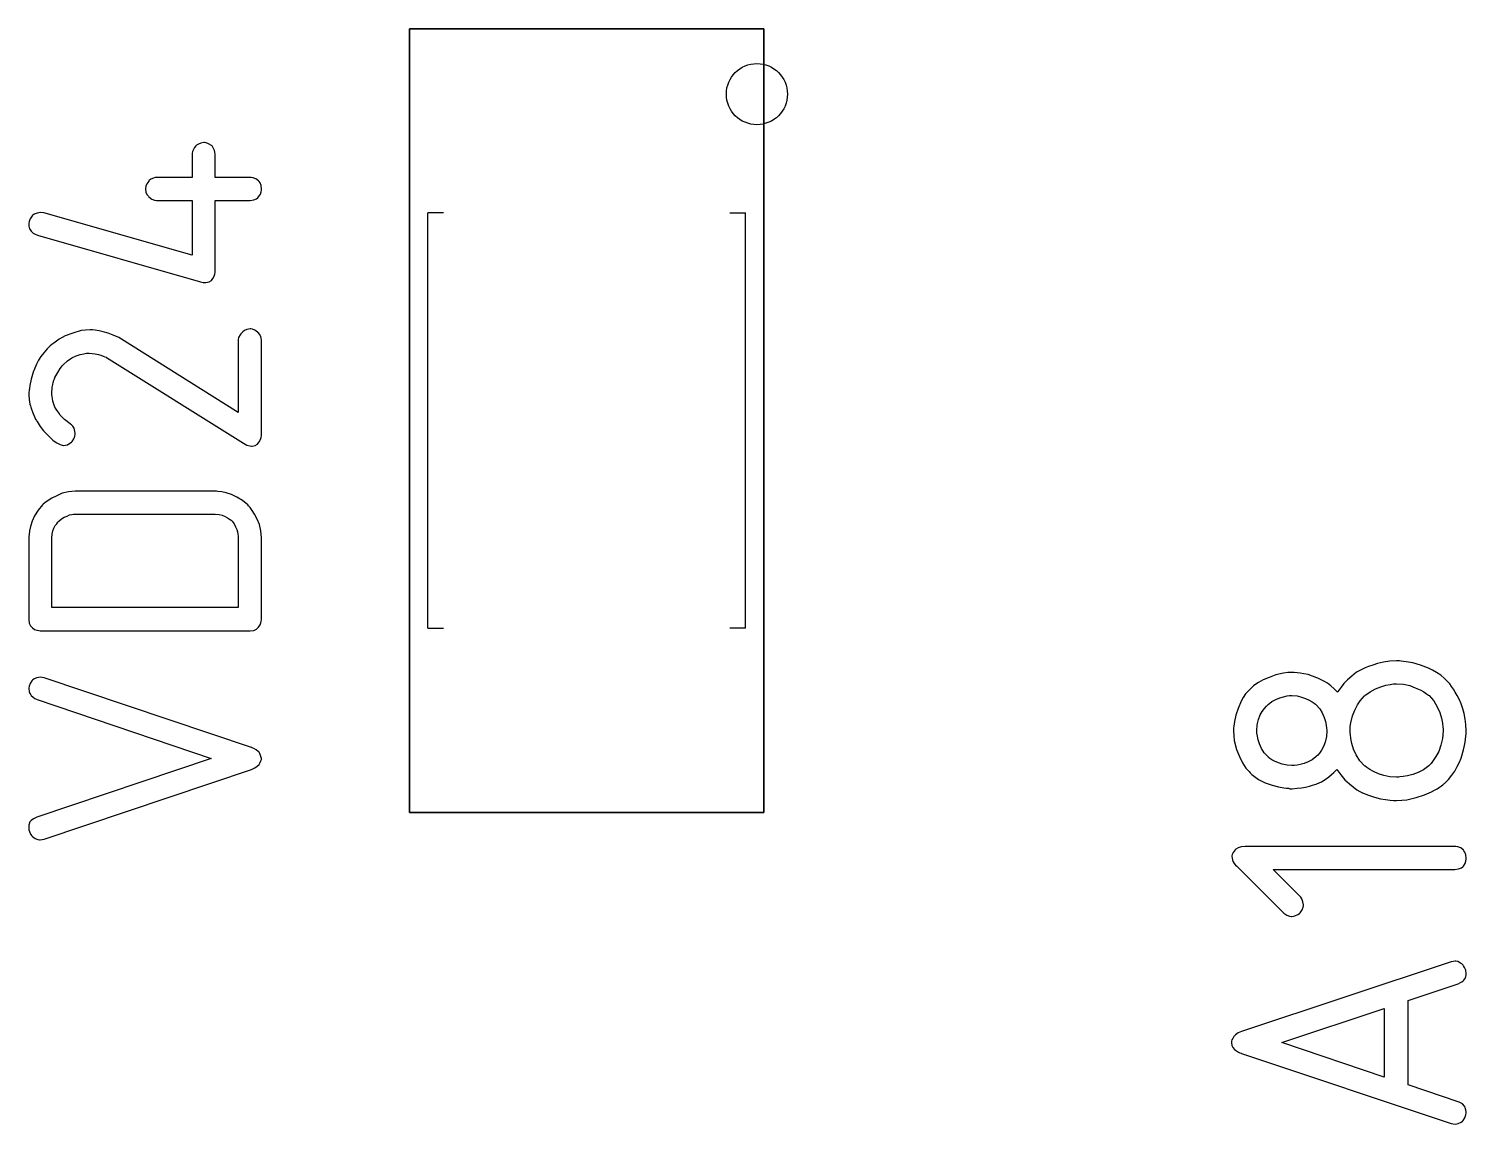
# Model space of a CAD drawing. Header units: inches. Extents: x 0 to 594, y -420 to 0.
# Drawn here: x 229.48 to 235.36, y -107.89 to -103.41 of the extents above; entities that cross this region are included whole.
import ezdxf

# ---------------------------------------------------------------- set-up
doc = ezdxf.new("R2010")
doc.units = ezdxf.units.IN
doc.header["$MEASUREMENT"] = 0

msp = doc.modelspace()

# ---------------------------------------------------------------- linework, layer by layer
at = {"color": 7, "true_color": 0xffffff}
for p, q in [((231.0374, -103.4119), (231.0374, -106.6181)), ((231.0374, -106.6181), (231.0374, -103.4119)), ((231.0374, -103.4119), (232.4874, -103.4119)), ((232.4874, -103.4119), (231.0374, -103.4119)), ((232.4874, -103.4119), (232.4874, -106.6181)), ((232.4874, -106.6181), (232.4874, -103.4119)), ((232.4874, -106.6181), (231.0374, -106.6181)), ((231.0374, -106.6181), (232.4874, -106.6181))]:
    msp.add_line(p, q, dxfattribs=at)
at = {"color": 18, "true_color": 0x000000}
for p, q in [((231.0374, -103.4119), (231.0374, -106.6181)), ((231.0374, -106.6181), (231.0374, -103.4119)), ((231.0374, -103.4119), (232.4874, -103.4119)), ((232.4874, -103.4119), (231.0374, -103.4119)), ((232.4874, -103.4119), (232.4874, -106.6181)), ((232.4874, -106.6181), (232.4874, -103.4119)), ((230.1841, -103.8803), (230.1743, -103.8846)), ((230.1968, -103.8775), (230.1841, -103.8803)), ((230.1996, -103.8775), (230.1968, -103.8775)), ((230.2067, -103.8789), (230.1996, -103.8775)), ((230.2165, -103.8832), (230.2067, -103.8789)), ((230.2278, -103.8902), (230.2165, -103.8832)), ((230.1503, -103.9142), (230.1489, -103.9226)), ((230.1489, -103.9226), (230.1489, -104.0199)), ((230.1559, -103.9029), (230.1503, -103.9142)), ((230.1587, -103.8973), (230.1559, -103.9029)), ((230.1644, -103.8916), (230.1587, -103.8973)), ((230.1672, -103.8888), (230.1644, -103.8916)), ((230.1743, -103.8846), (230.1672, -103.8888)), ((230.2306, -103.8916), (230.2278, -103.8902)), ((230.2349, -103.8987), (230.2306, -103.8916)), ((230.2405, -103.91), (230.2349, -103.8987)), ((230.2419, -103.917), (230.2405, -103.91)), ((230.2433, -103.9255), (230.2419, -103.917)), ((230.2433, -104.0199), (230.2433, -103.9255)), ((229.96, -104.0566), (229.9586, -104.065)), ((229.9642, -104.0467), (229.96, -104.0566)), ((229.9713, -104.0354), (229.9642, -104.0467)), ((229.9727, -104.0326), (229.9713, -104.034)), ((229.9713, -104.034), (229.9713, -104.0354)), ((229.9797, -104.027), (229.9727, -104.0326)), ((229.991, -104.0227), (229.9797, -104.027)), ((229.998, -104.0199), (229.991, -104.0227)), ((230.0065, -104.0199), (229.998, -104.0199)), ((230.1489, -104.0199), (230.0065, -104.0199)), ((230.3857, -104.0199), (230.2433, -104.0199)), ((230.3871, -104.0199), (230.3857, -104.0199)), ((230.3899, -104.0199), (230.3871, -104.0199)), ((230.3984, -104.0213), (230.3899, -104.0199)), ((230.4097, -104.0255), (230.3984, -104.0213)), ((230.4209, -104.034), (230.4097, -104.0255)), ((230.4224, -104.0368), (230.4209, -104.034)), ((230.4266, -104.0425), (230.4224, -104.0368)), ((230.4308, -104.0537), (230.4266, -104.0425)), ((230.4322, -104.0678), (230.4308, -104.0537)), ((229.9586, -104.065), (229.9586, -104.0678)), ((229.9586, -104.0678), (229.96, -104.0805)), ((229.96, -104.0805), (229.9642, -104.0904)), ((229.9642, -104.0904), (229.9698, -104.0974)), ((229.9698, -104.0974), (229.9713, -104.1003)), ((229.9713, -104.1003), (229.9839, -104.1087)), ((229.9839, -104.1087), (229.9952, -104.1129)), ((229.9952, -104.1129), (230.0037, -104.1144)), ((230.0037, -104.1144), (230.0051, -104.1144)), ((230.0051, -104.1144), (230.0065, -104.1144)), ((230.0065, -104.1144), (230.1489, -104.1144)), ((230.1489, -104.1144), (230.1489, -104.3385)), ((230.2433, -104.4076), (230.2433, -104.1144)), ((230.2433, -104.1144), (230.3857, -104.1144)), ((230.3857, -104.1144), (230.4012, -104.1115)), ((230.4012, -104.1115), (230.4125, -104.1073)), ((230.4125, -104.1073), (230.4181, -104.1031)), ((230.4181, -104.1031), (230.4209, -104.1003)), ((230.4209, -104.1003), (230.428, -104.089)), ((230.428, -104.089), (230.4308, -104.0791)), ((230.4308, -104.0791), (230.4322, -104.0707)), ((230.4322, -104.0707), (230.4322, -104.0678)), ((229.4948, -104.1778), (229.4863, -104.1891)), ((229.4976, -104.175), (229.4948, -104.1778)), ((229.5032, -104.1707), (229.4976, -104.175)), ((229.5145, -104.1665), (229.5032, -104.1707)), ((229.5286, -104.1637), (229.5145, -104.1665)), ((229.5427, -104.1651), (229.5286, -104.1637)), ((230.1489, -104.3385), (229.5427, -104.1651)), ((231.1774, -104.165), (231.1124, -104.165)), ((231.1124, -105.865), (231.1124, -104.165)), ((232.3474, -104.165), (232.4124, -104.165)), ((232.4124, -105.865), (232.4124, -104.165)), ((229.4821, -104.2003), (229.4807, -104.2088)), ((229.4807, -104.2088), (229.4807, -104.2201)), ((229.4807, -104.2088), (229.4807, -104.2088)), ((229.4807, -104.2201), (229.4821, -104.2257)), ((229.4863, -104.1891), (229.4821, -104.2003)), ((229.4821, -104.2257), (229.4835, -104.23)), ((229.4835, -104.23), (229.4849, -104.2314)), ((229.4849, -104.2314), (229.4905, -104.2398)), ((229.4905, -104.2398), (229.499, -104.2483)), ((229.499, -104.2483), (229.5075, -104.2525)), ((229.5075, -104.2525), (229.5131, -104.2553)), ((229.5131, -104.2553), (229.5159, -104.2567)), ((229.5159, -104.2567), (230.1827, -104.447)), ((230.2419, -104.416), (230.2433, -104.4076)), ((230.1827, -104.447), (230.194, -104.4499)), ((230.194, -104.4499), (230.2053, -104.4499)), ((230.2053, -104.4499), (230.218, -104.447)), ((230.218, -104.447), (230.2278, -104.4414)), ((230.2278, -104.4414), (230.2335, -104.4344)), ((230.2335, -104.4344), (230.2391, -104.4245)), ((230.2391, -104.4245), (230.2419, -104.416)), ((229.695, -104.6472), (229.6611, -104.6571)), ((229.7133, -104.6458), (229.695, -104.6472)), ((229.7316, -104.6444), (229.7133, -104.6458)), ((229.7344, -104.6444), (229.7316, -104.6444)), ((229.7415, -104.6444), (229.7344, -104.6444)), ((229.7528, -104.6458), (229.7415, -104.6444)), ((229.7683, -104.6486), (229.7528, -104.6458)), ((229.7852, -104.6515), (229.7683, -104.6486)), ((230.3632, -104.6472), (230.3561, -104.6515)), ((230.373, -104.643), (230.3632, -104.6472)), ((230.3857, -104.6402), (230.373, -104.643)), ((230.3885, -104.6402), (230.3857, -104.6402)), ((230.3956, -104.6416), (230.3885, -104.6402)), ((230.4054, -104.6458), (230.3956, -104.6416)), ((230.4167, -104.6529), (230.4054, -104.6458)), ((229.5751, -104.7036), (229.5681, -104.7093)), ((229.5836, -104.698), (229.5751, -104.7036)), ((229.6047, -104.6825), (229.5836, -104.698)), ((229.6301, -104.6684), (229.6047, -104.6825)), ((229.6611, -104.6571), (229.6301, -104.6684)), ((229.8049, -104.6571), (229.7852, -104.6515)), ((229.8261, -104.6656), (229.8049, -104.6571)), ((229.8486, -104.6754), (229.8261, -104.6656)), ((230.3378, -104.9827), (229.8486, -104.6754)), ((230.3392, -104.6754), (230.3378, -104.6839)), ((230.3378, -104.6839), (230.3378, -104.9827)), ((230.3448, -104.6641), (230.3392, -104.6754)), ((230.3476, -104.6599), (230.3448, -104.6641)), ((230.3533, -104.6543), (230.3476, -104.6599)), ((230.3561, -104.6515), (230.3533, -104.6543)), ((230.4195, -104.6543), (230.4167, -104.6529)), ((230.4238, -104.6613), (230.4195, -104.6543)), ((230.4294, -104.6712), (230.4238, -104.6613)), ((230.4308, -104.6782), (230.4294, -104.6712)), ((230.4322, -104.6867), (230.4308, -104.6782)), ((230.4322, -105.0758), (230.4322, -104.6867)), ((229.53, -104.753), (229.5202, -104.7685)), ((229.5427, -104.7374), (229.53, -104.753)), ((229.5554, -104.7219), (229.5427, -104.7374)), ((229.5568, -104.7205), (229.5554, -104.7219)), ((229.5582, -104.7191), (229.5568, -104.7205)), ((229.5624, -104.7149), (229.5582, -104.7191)), ((229.5681, -104.7093), (229.5624, -104.7149)), ((229.6386, -104.7713), (229.6569, -104.7586)), ((229.6569, -104.7586), (229.6752, -104.7501)), ((229.6752, -104.7501), (229.6907, -104.7445)), ((229.6907, -104.7445), (229.7062, -104.7417)), ((229.7062, -104.7417), (229.7175, -104.7389)), ((229.7175, -104.7389), (229.7246, -104.7389)), ((229.7246, -104.7389), (229.726, -104.7389)), ((229.726, -104.7389), (229.7274, -104.7389)), ((229.7274, -104.7389), (229.7401, -104.7403)), ((229.7401, -104.7403), (229.7528, -104.7417)), ((229.7528, -104.7417), (229.7654, -104.7445)), ((229.7654, -104.7445), (229.7753, -104.7473)), ((229.7753, -104.7473), (229.7852, -104.7515)), ((229.7852, -104.7515), (229.7922, -104.7544)), ((229.7922, -104.7544), (229.7979, -104.7558)), ((229.7979, -104.7558), (229.7993, -104.7572)), ((229.7993, -104.7572), (230.3589, -105.1082)), ((229.499, -104.8164), (229.4905, -104.846)), ((229.5117, -104.784), (229.499, -104.8164)), ((229.5202, -104.7685), (229.5117, -104.784)), ((229.5878, -104.8389), (229.5991, -104.8178)), ((229.5991, -104.8178), (229.609, -104.8023)), ((229.609, -104.8023), (229.6146, -104.7952)), ((229.6146, -104.7952), (229.6174, -104.791)), ((229.6174, -104.791), (229.6202, -104.7882)), ((229.6202, -104.7882), (229.6216, -104.7868)), ((229.6216, -104.7868), (229.6386, -104.7713)), ((229.4835, -104.8826), (229.4821, -104.8925)), ((229.4849, -104.8714), (229.4835, -104.8826)), ((229.4905, -104.846), (229.4849, -104.8714)), ((229.5751, -104.9038), (229.5765, -104.8784)), ((229.5765, -104.8784), (229.5794, -104.8671)), ((229.5794, -104.8671), (229.5808, -104.8587)), ((229.5808, -104.8587), (229.5836, -104.8502)), ((229.5836, -104.8502), (229.5864, -104.8446)), ((229.5864, -104.8446), (229.5878, -104.8404)), ((229.5878, -104.8404), (229.5878, -104.8389)), ((229.4821, -104.8925), (229.4807, -104.8996)), ((229.4807, -104.8996), (229.4807, -104.9108)), ((229.4807, -104.8996), (229.4807, -104.8996)), ((229.4807, -104.9108), (229.4821, -104.9292)), ((229.4821, -104.9292), (229.4849, -104.9475)), ((229.5751, -104.9094), (229.5751, -104.9038)), ((229.5765, -104.9165), (229.5751, -104.9094)), ((229.5779, -104.9249), (229.5765, -104.9165)), ((229.5794, -104.9362), (229.5779, -104.9249)), ((229.5836, -104.9475), (229.5794, -104.9362)), ((229.4849, -104.9475), (229.4877, -104.9545)), ((229.4877, -104.9545), (229.4891, -104.9602)), ((229.4891, -104.9602), (229.4905, -104.963)), ((229.4905, -104.963), (229.4905, -104.9644)), ((229.4905, -104.9644), (229.4976, -104.9841)), ((229.4976, -104.9841), (229.5061, -105.0025)), ((229.5878, -104.9602), (229.5836, -104.9475)), ((229.5949, -104.9729), (229.5878, -104.9602)), ((229.5963, -104.9743), (229.5949, -104.9729)), ((229.5991, -104.9785), (229.5963, -104.9743)), ((229.6033, -104.9841), (229.5991, -104.9785)), ((229.609, -104.9926), (229.6033, -104.9841)), ((229.6174, -105.0011), (229.609, -104.9926)), ((229.6273, -105.0109), (229.6174, -105.0011)), ((229.5061, -105.0025), (229.5089, -105.0095)), ((229.5089, -105.0095), (229.5117, -105.0152)), ((229.5117, -105.0152), (229.5131, -105.018)), ((229.5131, -105.018), (229.5145, -105.0194)), ((229.5145, -105.0194), (229.5272, -105.0391)), ((229.5272, -105.0391), (229.5413, -105.0574)), ((229.5413, -105.0574), (229.5554, -105.0715)), ((229.6498, -105.0278), (229.6273, -105.0109)), ((229.6513, -105.0293), (229.6498, -105.0278)), ((229.6555, -105.0321), (229.6513, -105.0293)), ((229.6611, -105.0377), (229.6555, -105.0321)), ((229.6668, -105.0462), (229.6611, -105.0377)), ((229.671, -105.0673), (229.6668, -105.0462)), ((229.5554, -105.0715), (229.5681, -105.0842)), ((229.5681, -105.0842), (229.5794, -105.0955)), ((229.5794, -105.0955), (229.5892, -105.1026)), ((229.5892, -105.1026), (229.5949, -105.1068)), ((229.5949, -105.1068), (229.5977, -105.1082)), ((229.5977, -105.1082), (229.609, -105.1124)), ((229.609, -105.1124), (229.6174, -105.1152)), ((229.6174, -105.1152), (229.6231, -105.1167)), ((229.6231, -105.1167), (229.6245, -105.1167)), ((229.6245, -105.1167), (229.6315, -105.1152)), ((229.6315, -105.1152), (229.6386, -105.1138)), ((229.6386, -105.1138), (229.6484, -105.1082)), ((229.6484, -105.1082), (229.6555, -105.104)), ((229.6555, -105.104), (229.6583, -105.1011)), ((229.6583, -105.1011), (229.6653, -105.0899)), ((229.6653, -105.0899), (229.6696, -105.0786)), ((229.6696, -105.0786), (229.671, -105.0701)), ((229.671, -105.0701), (229.671, -105.0673)), ((230.3589, -105.1082), (230.373, -105.1152)), ((230.373, -105.1152), (230.3843, -105.1181)), ((230.3843, -105.1181), (230.3913, -105.1195)), ((230.3942, -105.1195), (230.4069, -105.1167)), ((230.4069, -105.1167), (230.4167, -105.111)), ((230.4167, -105.111), (230.4224, -105.1026)), ((230.4224, -105.1026), (230.428, -105.0927)), ((230.428, -105.0927), (230.4308, -105.0842)), ((230.4308, -105.0842), (230.4322, -105.0758)), ((230.3913, -105.1195), (230.3942, -105.1195)), ((229.5469, -105.3521), (229.5399, -105.3577)), ((229.5596, -105.3422), (229.5469, -105.3521)), ((229.5751, -105.3323), (229.5596, -105.3422)), ((229.5949, -105.3225), (229.5751, -105.3323)), ((229.6174, -105.3126), (229.5949, -105.3225)), ((229.6428, -105.307), (229.6174, -105.3126)), ((229.671, -105.3041), (229.6428, -105.307)), ((230.2419, -105.3041), (229.671, -105.3041)), ((230.2433, -105.3041), (230.2419, -105.3041)), ((230.2447, -105.3041), (230.2433, -105.3041)), ((230.249, -105.3041), (230.2447, -105.3041)), ((230.2546, -105.3056), (230.249, -105.3041)), ((230.2701, -105.307), (230.2546, -105.3056)), ((230.2884, -105.3112), (230.2701, -105.307)), ((230.3096, -105.3182), (230.2884, -105.3112)), ((230.3321, -105.3281), (230.3096, -105.3182)), ((230.3547, -105.3422), (230.3321, -105.3281)), ((230.3772, -105.3605), (230.3547, -105.3422)), ((229.5046, -105.4042), (229.4948, -105.4268)), ((229.5187, -105.3817), (229.5046, -105.4042)), ((229.5371, -105.3605), (229.5187, -105.3817)), ((229.5399, -105.3577), (229.5371, -105.3605)), ((229.6146, -105.4169), (229.6259, -105.4099)), ((229.6259, -105.4099), (229.6372, -105.4056)), ((229.6372, -105.4056), (229.647, -105.4014)), ((229.647, -105.4014), (229.6569, -105.4)), ((229.6569, -105.4), (229.6639, -105.3986)), ((229.6639, -105.3986), (229.6696, -105.3986)), ((229.6696, -105.3986), (229.671, -105.3986)), ((229.671, -105.3986), (230.2433, -105.3986)), ((230.2433, -105.3986), (230.2588, -105.4)), ((230.2588, -105.4), (230.2715, -105.4028)), ((230.2715, -105.4028), (230.2842, -105.4071)), ((230.2842, -105.4071), (230.2941, -105.4127)), ((230.2941, -105.4127), (230.3011, -105.4183)), ((230.3801, -105.3634), (230.3772, -105.3605)), ((230.3857, -105.3704), (230.3801, -105.3634)), ((230.3942, -105.3831), (230.3857, -105.3704)), ((230.404, -105.3986), (230.3942, -105.3831)), ((230.4153, -105.4183), (230.404, -105.3986)), ((229.4835, -105.4663), (229.4821, -105.4818)), ((229.4877, -105.4479), (229.4835, -105.4663)), ((229.4948, -105.4268), (229.4877, -105.4479)), ((229.5765, -105.4804), (229.5794, -105.4663)), ((229.5794, -105.4663), (229.5836, -105.455)), ((229.5836, -105.455), (229.5892, -105.4451)), ((229.5892, -105.4451), (229.5949, -105.4381)), ((229.5949, -105.4381), (229.5991, -105.431)), ((229.5991, -105.431), (229.6019, -105.4282)), ((229.6019, -105.4282), (229.6033, -105.4268)), ((229.6033, -105.4268), (229.6146, -105.4169)), ((230.3011, -105.4183), (230.3082, -105.4226)), ((230.3082, -105.4226), (230.311, -105.4254)), ((230.311, -105.4254), (230.3124, -105.4268)), ((230.3124, -105.4268), (230.3209, -105.4381)), ((230.3209, -105.4381), (230.3265, -105.4493)), ((230.3265, -105.4493), (230.3321, -105.4606)), ((230.3321, -105.4606), (230.335, -105.4705)), ((230.335, -105.4705), (230.3364, -105.4804)), ((230.4238, -105.4409), (230.4153, -105.4183)), ((230.4294, -105.4663), (230.4238, -105.4409)), ((230.4322, -105.4945), (230.4294, -105.4663)), ((229.4821, -105.4818), (229.4807, -105.4874)), ((229.4807, -105.4874), (229.4807, -105.8286)), ((229.4807, -105.4874), (229.4807, -105.4874)), ((229.5751, -105.4945), (229.5765, -105.4804)), ((229.5751, -105.7806), (229.5751, -105.4945)), ((229.5765, -105.4804), (229.5765, -105.4804)), ((230.3364, -105.4804), (230.3378, -105.4874)), ((230.3378, -105.4874), (230.3378, -105.7806)), ((230.4322, -105.83), (230.4322, -105.4945)), ((230.3378, -105.7806), (229.5751, -105.7806)), ((229.4807, -105.8286), (229.4821, -105.8441)), ((229.4821, -105.8441), (229.4877, -105.8553)), ((229.4877, -105.8553), (229.4962, -105.8638)), ((229.4962, -105.8638), (229.5046, -105.8694)), ((229.5046, -105.8694), (229.5131, -105.8723)), ((229.5131, -105.8723), (229.5216, -105.8737)), ((229.5216, -105.8737), (229.5272, -105.8751)), ((229.5272, -105.8751), (229.5286, -105.8751)), ((229.5286, -105.8751), (230.3857, -105.8751)), ((230.3857, -105.8751), (230.4012, -105.8737)), ((230.4012, -105.8737), (230.4125, -105.868)), ((230.4125, -105.868), (230.4209, -105.861)), ((230.4209, -105.861), (230.4266, -105.8511)), ((230.4266, -105.8511), (230.4294, -105.8427)), ((230.4294, -105.8427), (230.4308, -105.8356)), ((230.4308, -105.8356), (230.4322, -105.83)), ((231.1124, -105.865), (231.1774, -105.865)), ((232.4124, -105.865), (232.3474, -105.865)), ((235.0469, -105.9996), (235.0215, -106.0039)), ((235.0751, -105.9982), (235.0469, -105.9996)), ((235.0765, -105.9982), (235.0751, -105.9982)), ((235.0807, -105.9982), (235.0765, -105.9982)), ((235.0863, -105.9982), (235.0807, -105.9982)), ((235.0934, -105.9996), (235.0863, -105.9982)), ((235.1033, -106.0011), (235.0934, -105.9996)), ((234.5817, -106.056), (234.5535, -106.0659)), ((234.6127, -106.049), (234.5817, -106.056)), ((234.6296, -106.0462), (234.6127, -106.049)), ((234.6479, -106.0462), (234.6296, -106.0462)), ((234.6507, -106.0462), (234.6479, -106.0462)), ((234.6564, -106.0462), (234.6507, -106.0462)), ((234.6677, -106.0476), (234.6564, -106.0462)), ((234.6804, -106.049), (234.6677, -106.0476)), ((234.6959, -106.0518), (234.6804, -106.049)), ((234.7128, -106.0546), (234.6959, -106.0518)), ((234.7311, -106.0603), (234.7128, -106.0546)), ((234.9115, -106.0448), (234.8918, -106.0603)), ((234.9355, -106.0321), (234.9115, -106.0448)), ((234.9383, -106.0307), (234.9355, -106.0321)), ((234.9468, -106.0264), (234.9383, -106.0307)), ((234.9595, -106.0208), (234.9468, -106.0264)), ((234.9778, -106.0152), (234.9595, -106.0208)), ((234.9975, -106.0095), (234.9778, -106.0152)), ((235.0215, -106.0039), (234.9975, -106.0095)), ((235.1145, -106.0025), (235.1033, -106.0011)), ((235.1413, -106.0067), (235.1145, -106.0025)), ((235.1723, -106.0152), (235.1413, -106.0067)), ((235.2048, -106.0278), (235.1723, -106.0152)), ((235.2217, -106.0363), (235.2048, -106.0278)), ((235.2386, -106.0462), (235.2217, -106.0363)), ((235.2555, -106.0574), (235.2386, -106.0462)), ((235.271, -106.0701), (235.2555, -106.0574)), ((229.4821, -106.102), (229.4807, -106.1105)), ((229.4807, -106.1105), (229.4807, -106.1133)), ((229.4807, -106.1105), (229.4807, -106.1105)), ((229.4807, -106.1133), (229.4821, -106.1232)), ((229.4863, -106.0908), (229.4821, -106.102)), ((229.4934, -106.0795), (229.4863, -106.0908)), ((229.4962, -106.0767), (229.4934, -106.0795)), ((229.5032, -106.0724), (229.4962, -106.0767)), ((229.5131, -106.0682), (229.5032, -106.0724)), ((229.5272, -106.0654), (229.5131, -106.0682)), ((229.5441, -106.0682), (229.5272, -106.0654)), ((230.3913, -106.353), (229.5441, -106.0682)), ((234.483, -106.1068), (234.4703, -106.1195)), ((234.4844, -106.1054), (234.483, -106.1068)), ((234.4858, -106.104), (234.4844, -106.1054)), ((234.49, -106.1011), (234.4858, -106.104)), ((234.4957, -106.0969), (234.49, -106.1011)), ((234.5098, -106.087), (234.4957, -106.0969)), ((234.5295, -106.0758), (234.5098, -106.087)), ((234.5535, -106.0659), (234.5295, -106.0758)), ((234.7494, -106.0673), (234.7311, -106.0603)), ((234.7522, -106.0687), (234.7494, -106.0673)), ((234.7579, -106.0715), (234.7522, -106.0687)), ((234.7663, -106.0758), (234.7579, -106.0715)), ((234.7776, -106.0814), (234.7663, -106.0758)), ((234.7917, -106.0899), (234.7776, -106.0814)), ((234.8058, -106.1011), (234.7917, -106.0899)), ((234.8199, -106.1124), (234.8058, -106.1011)), ((234.8326, -106.1265), (234.8199, -106.1124)), ((234.8396, -106.1167), (234.834, -106.1237)), ((234.8481, -106.1054), (234.8396, -106.1167)), ((234.8594, -106.0913), (234.8481, -106.1054)), ((234.8735, -106.0758), (234.8594, -106.0913)), ((234.8918, -106.0603), (234.8735, -106.0758)), ((234.9665, -106.1251), (234.9891, -106.1124)), ((234.9891, -106.1124), (235.0102, -106.104)), ((235.0102, -106.104), (235.0314, -106.0983)), ((235.0314, -106.0983), (235.0483, -106.0955)), ((235.0483, -106.0955), (235.0624, -106.0927)), ((235.0624, -106.0927), (235.068, -106.0927)), ((235.068, -106.0927), (235.0722, -106.0927)), ((235.0722, -106.0927), (235.0737, -106.0927)), ((235.0737, -106.0927), (235.0751, -106.0927)), ((235.0751, -106.0927), (235.1033, -106.0941)), ((235.1033, -106.0941), (235.1286, -106.0997)), ((235.1286, -106.0997), (235.1512, -106.1082)), ((235.1512, -106.1082), (235.1709, -106.1167)), ((235.1709, -106.1167), (235.1864, -106.1251)), ((235.2724, -106.0715), (235.271, -106.0701)), ((235.2752, -106.0744), (235.2724, -106.0715)), ((235.2795, -106.0786), (235.2752, -106.0744)), ((235.2851, -106.0842), (235.2795, -106.0786)), ((235.2922, -106.0927), (235.2851, -106.0842)), ((235.2992, -106.1026), (235.2922, -106.0927)), ((235.3077, -106.1138), (235.2992, -106.1026)), ((235.3147, -106.1265), (235.3077, -106.1138)), ((229.4821, -106.1232), (229.4849, -106.1316)), ((229.4849, -106.1316), (229.4891, -106.1373)), ((229.4891, -106.1373), (229.4905, -106.1401)), ((229.4905, -106.1401), (229.499, -106.1471)), ((229.499, -106.1471), (229.5061, -106.1528)), ((229.5061, -106.1528), (229.5117, -106.1556)), ((229.5117, -106.1556), (229.5145, -106.157)), ((229.5145, -106.157), (230.2264, -106.3981)), ((234.4393, -106.1632), (234.4266, -106.1928)), ((234.4478, -106.1477), (234.4393, -106.1632)), ((234.4576, -106.1336), (234.4478, -106.1477)), ((234.4703, -106.1195), (234.4576, -106.1336)), ((234.5478, -106.1787), (234.5492, -106.1773)), ((234.5492, -106.1773), (234.5648, -106.1646)), ((234.5648, -106.1646), (234.5817, -106.1561)), ((234.5817, -106.1561), (234.5972, -106.1491)), ((234.5972, -106.1491), (234.6127, -106.1448)), ((234.6127, -106.1448), (234.6268, -106.142)), ((234.6268, -106.142), (234.6367, -106.1406)), ((234.6367, -106.1406), (234.6437, -106.1406)), ((234.6437, -106.1406), (234.6465, -106.1406)), ((234.6465, -106.1406), (234.6677, -106.142)), ((234.6677, -106.142), (234.686, -106.1463)), ((234.686, -106.1463), (234.7029, -106.1519)), ((234.7029, -106.1519), (234.717, -106.1589)), ((234.717, -106.1589), (234.7297, -106.166)), ((234.7297, -106.166), (234.7381, -106.1716)), ((234.7381, -106.1716), (234.7438, -106.1759)), ((234.7438, -106.1759), (234.7452, -106.1773)), ((234.7452, -106.1773), (234.7607, -106.1942)), ((234.834, -106.1237), (234.8326, -106.1251)), ((234.8326, -106.1251), (234.8326, -106.1265)), ((234.9144, -106.1787), (234.9256, -106.1618)), ((234.9256, -106.1618), (234.9355, -106.1505)), ((234.9355, -106.1505), (234.9426, -106.1434)), ((234.9426, -106.1434), (234.944, -106.1406)), ((234.944, -106.1406), (234.9454, -106.1406)), ((234.9454, -106.1406), (234.9665, -106.1251)), ((235.1864, -106.1251), (235.1977, -106.1336)), ((235.1977, -106.1336), (235.2048, -106.1392)), ((235.2048, -106.1392), (235.2076, -106.1406)), ((235.2076, -106.1406), (235.2273, -106.1618)), ((235.2273, -106.1618), (235.2414, -106.1857)), ((235.3232, -106.1406), (235.3147, -106.1265)), ((235.3316, -106.1575), (235.3232, -106.1406)), ((235.3387, -106.1744), (235.3316, -106.1575)), ((235.3457, -106.1942), (235.3387, -106.1744)), ((234.4181, -106.221), (234.4125, -106.2463)), ((234.4266, -106.1928), (234.4181, -106.221)), ((234.5098, -106.2379), (234.5168, -106.2196)), ((234.5168, -106.2196), (234.5253, -106.2055)), ((234.5253, -106.2055), (234.5352, -106.1928)), ((234.5352, -106.1928), (234.5422, -106.1843)), ((234.5422, -106.1843), (234.5478, -106.1787)), ((234.7607, -106.1942), (234.7706, -106.2111)), ((234.7706, -106.2111), (234.779, -106.2294)), ((234.779, -106.2294), (234.7847, -106.2463)), ((234.8876, -106.252), (234.8946, -106.2238)), ((234.8946, -106.2238), (234.9045, -106.1998)), ((234.9045, -106.1998), (234.9144, -106.1787)), ((235.2414, -106.1857), (235.2513, -106.2097)), ((235.2513, -106.2097), (235.2583, -106.2322)), ((235.2583, -106.2322), (235.2626, -106.2534)), ((235.3514, -106.2139), (235.3457, -106.1942)), ((235.3556, -106.2365), (235.3514, -106.2139)), ((234.4097, -106.2661), (234.4083, -106.2731)), ((234.4083, -106.2731), (234.4083, -106.2844)), ((234.4083, -106.2731), (234.4083, -106.2731)), ((234.4083, -106.2844), (234.4097, -106.3055)), ((234.4111, -106.2562), (234.4097, -106.2661)), ((234.4125, -106.2463), (234.4111, -106.2562)), ((234.5027, -106.2844), (234.5041, -106.2604)), ((234.5027, -106.2943), (234.5027, -106.2844)), ((234.5055, -106.307), (234.5027, -106.2943)), ((234.5041, -106.2604), (234.5098, -106.2379)), ((234.5041, -106.2604), (234.5041, -106.2604)), ((234.7847, -106.2463), (234.7875, -106.2618)), ((234.7875, -106.2618), (234.7889, -106.2731)), ((234.7889, -106.2731), (234.7903, -106.2816)), ((234.7903, -106.2844), (234.7889, -106.3084)), ((234.7903, -106.2816), (234.7903, -106.2844)), ((234.8848, -106.2675), (234.8876, -106.252)), ((234.8848, -106.2929), (234.8848, -106.2675)), ((234.8862, -106.2999), (234.8848, -106.2929)), ((234.8876, -106.252), (234.8876, -106.252)), ((235.2626, -106.2534), (235.264, -106.2689)), ((235.2654, -106.2844), (235.2626, -106.3154)), ((235.264, -106.2689), (235.2654, -106.2759)), ((235.2654, -106.2759), (235.2654, -106.2844)), ((235.3584, -106.259), (235.3556, -106.2365)), ((235.3598, -106.2844), (235.3584, -106.259)), ((235.3598, -106.2971), (235.3598, -106.2844)), ((230.3928, -106.353), (230.3913, -106.353)), ((230.3942, -106.3544), (230.3928, -106.353)), ((234.4097, -106.3055), (234.4111, -106.3239)), ((234.4111, -106.3239), (234.4196, -106.3605)), ((234.5084, -106.3211), (234.5055, -106.307)), ((234.514, -106.338), (234.5084, -106.3211)), ((234.5225, -106.3563), (234.514, -106.338)), ((234.7762, -106.3493), (234.7678, -106.3633)), ((234.7833, -106.3309), (234.7762, -106.3493)), ((234.7889, -106.3084), (234.7833, -106.3309)), ((234.8876, -106.3154), (234.8862, -106.2999)), ((234.8918, -106.3366), (234.8876, -106.3154)), ((234.8989, -106.3591), (234.8918, -106.3366)), ((235.2555, -106.3436), (235.2471, -106.369)), ((235.2626, -106.3154), (235.2555, -106.3436)), ((235.3485, -106.3619), (235.3528, -106.345)), ((235.3528, -106.345), (235.3556, -106.3309)), ((235.3556, -106.3309), (235.357, -106.3182)), ((235.357, -106.3182), (235.3584, -106.307)), ((235.3584, -106.307), (235.3598, -106.2971)), ((230.2264, -106.3981), (229.5131, -106.6377)), ((230.4012, -106.3572), (230.3942, -106.3544)), ((230.4111, -106.3628), (230.4012, -106.3572)), ((230.4209, -106.3699), (230.4111, -106.3628)), ((230.4224, -106.3713), (230.4209, -106.3699)), ((230.4252, -106.3769), (230.4224, -106.3713)), ((230.428, -106.3854), (230.4252, -106.3769)), ((230.4266, -106.4136), (230.4294, -106.4079)), ((230.4322, -106.3981), (230.428, -106.3854)), ((230.4294, -106.4079), (230.4322, -106.4023)), ((230.4322, -106.4023), (230.4322, -106.3981)), ((234.4196, -106.3605), (234.4322, -106.3901)), ((234.4322, -106.3901), (234.4449, -106.4155)), ((234.5337, -106.3746), (234.5225, -106.3563)), ((234.5492, -106.3915), (234.5337, -106.3746)), ((234.5507, -106.393), (234.5492, -106.3915)), ((234.5563, -106.3972), (234.5507, -106.393)), ((234.5648, -106.4028), (234.5563, -106.3972)), ((234.576, -106.4085), (234.5648, -106.4028)), ((234.5915, -106.4155), (234.576, -106.4085)), ((234.7128, -106.4113), (234.6973, -106.4183)), ((234.7297, -106.4028), (234.7128, -106.4113)), ((234.7452, -106.3915), (234.7297, -106.4028)), ((234.7466, -106.3901), (234.7452, -106.3915)), ((234.7522, -106.3845), (234.7466, -106.3901)), ((234.7593, -106.376), (234.7522, -106.3845)), ((234.7678, -106.3633), (234.7593, -106.376)), ((234.9101, -106.3831), (234.8989, -106.3591)), ((234.9242, -106.407), (234.9101, -106.3831)), ((234.944, -106.4282), (234.9242, -106.407)), ((235.2245, -106.4056), (235.216, -106.4183)), ((235.2358, -106.3901), (235.2245, -106.4056)), ((235.2471, -106.369), (235.2358, -106.3901)), ((235.3316, -106.4127), (235.3387, -106.3958)), ((235.3387, -106.3958), (235.3485, -106.3619)), ((229.5441, -106.7279), (230.3913, -106.4432)), ((230.3913, -106.4432), (230.4054, -106.4361)), ((230.4054, -106.4361), (230.4153, -106.4291)), ((230.4153, -106.4291), (230.4224, -106.422)), ((230.4224, -106.422), (230.4266, -106.4136)), ((234.4449, -106.4155), (234.459, -106.4367)), ((234.459, -106.4367), (234.4661, -106.4451)), ((234.4661, -106.4451), (234.4717, -106.4507)), ((234.4717, -106.4507), (234.4759, -106.4564)), ((234.4759, -106.4564), (234.4802, -106.4606)), ((234.4802, -106.4606), (234.4816, -106.462)), ((234.4816, -106.462), (234.483, -106.4634)), ((234.483, -106.4634), (234.5098, -106.4832)), ((234.607, -106.4211), (234.5915, -106.4155)), ((234.6268, -106.4254), (234.607, -106.4211)), ((234.6465, -106.4268), (234.6268, -106.4254)), ((234.6493, -106.4268), (234.6465, -106.4268)), ((234.6564, -106.4268), (234.6493, -106.4268)), ((234.6677, -106.4254), (234.6564, -106.4268)), ((234.6804, -106.4226), (234.6677, -106.4254)), ((234.6973, -106.4183), (234.6804, -106.4226)), ((234.7974, -106.4733), (234.8086, -106.4634)), ((234.8086, -106.4634), (234.8185, -106.455)), ((234.8185, -106.455), (234.8256, -106.4479)), ((234.8256, -106.4479), (234.8298, -106.4437)), ((234.8298, -106.4437), (234.8312, -106.4423)), ((234.8312, -106.4423), (234.8467, -106.4648)), ((234.8467, -106.4648), (234.8636, -106.4846)), ((234.9468, -106.4296), (234.944, -106.4282)), ((234.9538, -106.4352), (234.9468, -106.4296)), ((234.9651, -106.4423), (234.9538, -106.4352)), ((234.9806, -106.4507), (234.9651, -106.4423)), ((235.0004, -106.4606), (234.9806, -106.4507)), ((235.0229, -106.4677), (235.0004, -106.4606)), ((235.0469, -106.4733), (235.0229, -106.4677)), ((235.1202, -106.4691), (235.1019, -106.4719)), ((235.1413, -106.4634), (235.1202, -106.4691)), ((235.1625, -106.455), (235.1413, -106.4634)), ((235.185, -106.4437), (235.1625, -106.455)), ((235.2062, -106.4282), (235.185, -106.4437)), ((235.209, -106.4254), (235.2062, -106.4282)), ((235.216, -106.4183), (235.209, -106.4254)), ((235.2879, -106.4832), (235.3006, -106.4663)), ((235.3006, -106.4663), (235.3133, -106.4493)), ((235.3133, -106.4493), (235.3232, -106.431)), ((235.3232, -106.431), (235.3316, -106.4127)), ((234.5098, -106.4832), (234.538, -106.4973)), ((234.538, -106.4973), (234.5662, -106.5071)), ((234.5662, -106.5071), (234.5915, -106.5142)), ((234.5915, -106.5142), (234.6141, -106.5184)), ((234.6141, -106.5184), (234.624, -106.5198)), ((234.624, -106.5198), (234.6324, -106.5198)), ((234.6324, -106.5198), (234.6381, -106.5212)), ((234.6381, -106.5212), (234.6437, -106.5212)), ((234.6437, -106.5212), (234.6465, -106.5212)), ((234.6465, -106.5212), (234.6479, -106.5212)), ((234.6479, -106.5212), (234.6677, -106.5198)), ((234.6677, -106.5198), (234.686, -106.5184)), ((234.686, -106.5184), (234.7029, -106.5156)), ((234.7029, -106.5156), (234.7184, -106.5114)), ((234.7184, -106.5114), (234.7311, -106.5071)), ((234.7311, -106.5071), (234.741, -106.5043)), ((234.741, -106.5043), (234.7466, -106.5029)), ((234.7466, -106.5029), (234.7494, -106.5015)), ((234.7494, -106.5015), (234.7678, -106.493)), ((234.7678, -106.493), (234.7833, -106.4832)), ((234.7833, -106.4832), (234.7974, -106.4733)), ((234.8636, -106.4846), (234.8819, -106.5015)), ((234.8819, -106.5015), (234.8974, -106.5142)), ((234.8974, -106.5142), (234.913, -106.5255)), ((234.913, -106.5255), (234.9242, -106.5325)), ((235.0751, -106.4747), (235.0469, -106.4733)), ((235.0765, -106.4747), (235.0751, -106.4747)), ((235.0779, -106.4747), (235.0765, -106.4747)), ((235.0821, -106.4747), (235.0779, -106.4747)), ((235.0878, -106.4733), (235.0821, -106.4747)), ((235.1019, -106.4719), (235.0878, -106.4733)), ((235.2174, -106.5339), (235.2301, -106.5269)), ((235.2301, -106.5269), (235.2414, -106.5212)), ((235.2414, -106.5212), (235.2499, -106.5156)), ((235.2499, -106.5156), (235.2583, -106.51)), ((235.2583, -106.51), (235.264, -106.5057)), ((235.264, -106.5057), (235.2682, -106.5015)), ((235.2682, -106.5015), (235.271, -106.5001)), ((235.271, -106.5001), (235.2724, -106.4987)), ((235.2724, -106.4987), (235.2879, -106.4832)), ((234.9242, -106.5325), (234.9327, -106.5367)), ((234.9327, -106.5367), (234.9341, -106.5382)), ((234.9341, -106.5382), (234.9355, -106.5382)), ((234.9355, -106.5382), (234.9595, -106.548)), ((234.9595, -106.548), (234.9848, -106.5565)), ((234.9848, -106.5565), (235.0088, -106.5621)), ((235.0088, -106.5621), (235.03, -106.5649)), ((235.03, -106.5649), (235.0483, -106.5678)), ((235.0483, -106.5678), (235.0624, -106.5692)), ((235.0624, -106.5692), (235.068, -106.5692)), ((235.068, -106.5692), (235.0722, -106.5692)), ((235.0722, -106.5692), (235.0737, -106.5692)), ((235.0737, -106.5692), (235.0751, -106.5692)), ((235.0751, -106.5692), (235.0962, -106.5678)), ((235.0962, -106.5678), (235.1174, -106.5663)), ((235.1174, -106.5663), (235.1554, -106.5579)), ((235.1554, -106.5579), (235.1893, -106.5466)), ((235.1893, -106.5466), (235.2174, -106.5339)), ((229.5004, -106.6448), (229.4905, -106.6518)), ((229.5131, -106.6377), (229.5004, -106.6448)), ((232.4874, -106.6181), (231.0374, -106.6181)), ((231.0374, -106.6181), (232.4874, -106.6181)), ((229.4849, -106.6575), (229.4807, -106.6701)), ((229.4807, -106.6701), (229.4807, -106.6899)), ((229.4807, -106.6899), (229.4835, -106.6969)), ((229.4835, -106.6969), (229.4877, -106.7068)), ((229.4863, -106.656), (229.4849, -106.6575)), ((229.4905, -106.6518), (229.4863, -106.656)), ((229.4877, -106.7068), (229.4934, -106.7138)), ((229.4934, -106.7138), (229.4948, -106.7167)), ((229.4948, -106.7167), (229.4962, -106.7167)), ((229.4962, -106.7167), (229.5075, -106.7251)), ((229.5075, -106.7251), (229.5173, -106.7293)), ((229.5173, -106.7293), (229.5244, -106.7308)), ((229.5244, -106.7308), (229.5258, -106.7308)), ((229.5258, -106.7308), (229.5272, -106.7308)), ((229.5272, -106.7308), (229.5441, -106.7279)), ((234.4266, -106.7637), (234.4181, -106.7693)), ((234.4393, -106.7595), (234.4266, -106.7637)), ((234.4562, -106.7581), (234.4393, -106.7595)), ((235.3133, -106.7581), (234.4562, -106.7581)), ((235.3147, -106.7581), (235.3133, -106.7581)), ((235.3175, -106.7581), (235.3147, -106.7581)), ((235.326, -106.7595), (235.3175, -106.7581)), ((235.3373, -106.7637), (235.326, -106.7595)), ((235.3485, -106.7722), (235.3373, -106.7637)), ((234.4026, -106.7905), (234.4012, -106.7961)), ((234.4012, -106.7961), (234.4012, -106.7975)), ((234.4012, -106.7961), (234.4012, -106.7961)), ((234.4012, -106.7975), (234.4026, -106.806)), ((234.4069, -106.782), (234.4026, -106.7905)), ((234.4026, -106.806), (234.4041, -106.813)), ((234.4041, -106.813), (234.4055, -106.8187)), ((234.4055, -106.8187), (234.4069, -106.8201)), ((234.4153, -106.7708), (234.4069, -106.782)), ((234.4069, -106.8201), (234.4111, -106.8271)), ((234.4181, -106.7693), (234.4153, -106.7708)), ((235.35, -106.775), (235.3485, -106.7722)), ((235.3542, -106.7806), (235.35, -106.775)), ((235.3584, -106.7919), (235.3542, -106.7806)), ((235.3556, -106.8271), (235.3584, -106.8173)), ((235.3598, -106.806), (235.3584, -106.7919)), ((235.3584, -106.8173), (235.3598, -106.8088)), ((235.3598, -106.8088), (235.3598, -106.806)), ((234.4111, -106.8271), (234.4167, -106.8342)), ((234.4167, -106.8342), (234.421, -106.8384)), ((234.421, -106.8384), (234.4224, -106.8398)), ((234.4224, -106.8398), (234.6141, -107.0301)), ((234.6804, -106.9625), (234.5704, -106.8525)), ((234.5704, -106.8525), (235.3133, -106.8525)), ((235.3133, -106.8525), (235.3288, -106.8497)), ((235.3288, -106.8497), (235.3401, -106.8455)), ((235.3401, -106.8455), (235.3457, -106.8412)), ((235.3457, -106.8412), (235.3485, -106.8384)), ((235.3485, -106.8384), (235.3556, -106.8271)), ((234.6832, -106.9653), (234.6804, -106.9625)), ((234.6874, -106.9723), (234.6832, -106.9653)), ((234.6916, -106.9836), (234.6874, -106.9723)), ((234.6944, -106.9963), (234.6916, -106.9836)), ((234.693, -107.0062), (234.6944, -106.9991)), ((234.6944, -106.9991), (234.6944, -106.9963)), ((234.6141, -107.0301), (234.6254, -107.0386)), ((234.6254, -107.0386), (234.6367, -107.0428)), ((234.6367, -107.0428), (234.6437, -107.0442)), ((234.6437, -107.0442), (234.6451, -107.0442)), ((234.6451, -107.0442), (234.6465, -107.0442)), ((234.6465, -107.0442), (234.6536, -107.0428)), ((234.6536, -107.0428), (234.6592, -107.0414)), ((234.6592, -107.0414), (234.6705, -107.0358)), ((234.6705, -107.0358), (234.6775, -107.0315)), ((234.6775, -107.0315), (234.6789, -107.0287)), ((234.6789, -107.0287), (234.6804, -107.0287)), ((234.6804, -107.0287), (234.6888, -107.0175)), ((234.6888, -107.0175), (234.693, -107.0062)), ((235.2978, -107.2303), (234.4407, -107.5151)), ((235.3147, -107.2275), (235.2978, -107.2303)), ((235.3161, -107.2275), (235.3147, -107.2275)), ((235.3175, -107.2275), (235.3161, -107.2275)), ((235.326, -107.2289), (235.3175, -107.2275)), ((235.3359, -107.2345), (235.326, -107.2289)), ((235.3415, -107.2374), (235.3359, -107.2345)), ((235.3471, -107.243), (235.3415, -107.2374)), ((235.3485, -107.2458), (235.3471, -107.243)), ((235.3528, -107.2529), (235.3485, -107.2458)), ((235.3584, -107.2641), (235.3528, -107.2529)), ((235.3556, -107.298), (235.3584, -107.2895)), ((235.3598, -107.2768), (235.3584, -107.2641)), ((235.3584, -107.2895), (235.3598, -107.2825)), ((235.3598, -107.2825), (235.3598, -107.2768)), ((235.1216, -107.3882), (235.3274, -107.3191)), ((235.3274, -107.3191), (235.3359, -107.3149)), ((235.3359, -107.3149), (235.3415, -107.3121)), ((235.3415, -107.3121), (235.3471, -107.3078)), ((235.3471, -107.3078), (235.35, -107.305)), ((235.35, -107.305), (235.3542, -107.2994)), ((235.3542, -107.2994), (235.3556, -107.298)), ((235.1216, -107.7336), (235.1216, -107.3882)), ((234.6056, -107.5602), (235.0243, -107.4206)), ((235.0243, -107.4206), (235.0243, -107.7012)), ((235.0243, -107.4206), (235.0243, -107.4206)), ((234.4167, -107.5278), (234.4097, -107.5348)), ((234.4266, -107.5207), (234.4167, -107.5278)), ((234.4407, -107.5151), (234.4266, -107.5207)), ((234.4012, -107.5489), (234.3998, -107.5545)), ((234.3998, -107.5545), (234.3998, -107.5602)), ((234.3998, -107.5545), (234.3998, -107.5545)), ((234.3998, -107.5602), (234.4012, -107.5715)), ((234.4055, -107.5433), (234.4012, -107.5489)), ((234.4012, -107.5715), (234.4055, -107.5799)), ((234.4097, -107.5348), (234.4055, -107.5433)), ((234.4055, -107.5799), (234.4125, -107.5884)), ((234.4125, -107.5884), (234.4196, -107.594)), ((235.0243, -107.7012), (234.6056, -107.5602)), ((234.4196, -107.594), (234.428, -107.5997)), ((234.428, -107.5997), (234.4337, -107.6025)), ((234.4337, -107.6025), (234.4393, -107.6039)), ((234.4393, -107.6039), (234.4407, -107.6053)), ((234.4407, -107.6053), (235.2978, -107.8915)), ((235.3274, -107.8027), (235.1216, -107.7336)), ((235.3302, -107.8041), (235.3274, -107.8027)), ((235.3359, -107.8069), (235.3302, -107.8041)), ((235.3443, -107.8111), (235.3359, -107.8069)), ((235.3528, -107.8196), (235.3443, -107.8111)), ((235.3542, -107.821), (235.3528, -107.8196)), ((235.3556, -107.8266), (235.3542, -107.821)), ((235.3387, -107.8858), (235.3443, -107.8816)), ((235.3443, -107.8816), (235.3471, -107.8788)), ((235.3471, -107.8788), (235.3542, -107.8675)), ((235.3542, -107.8675), (235.3584, -107.8562)), ((235.3584, -107.8351), (235.3556, -107.8266)), ((235.3598, -107.8449), (235.3584, -107.8351)), ((235.3584, -107.8562), (235.3598, -107.8478)), ((235.3598, -107.8478), (235.3598, -107.8449)), ((235.2978, -107.8915), (235.3147, -107.8943)), ((235.3147, -107.8943), (235.3218, -107.8929)), ((235.3218, -107.8929), (235.3274, -107.8915)), ((235.3274, -107.8915), (235.3387, -107.8858))]:
    msp.add_line(p, q, dxfattribs=at)
msp.add_ellipse((232.4587, -103.6795), major_axis=(0, 0.125), ratio=1, dxfattribs=at)

doc.saveas('drawing.dxf')
